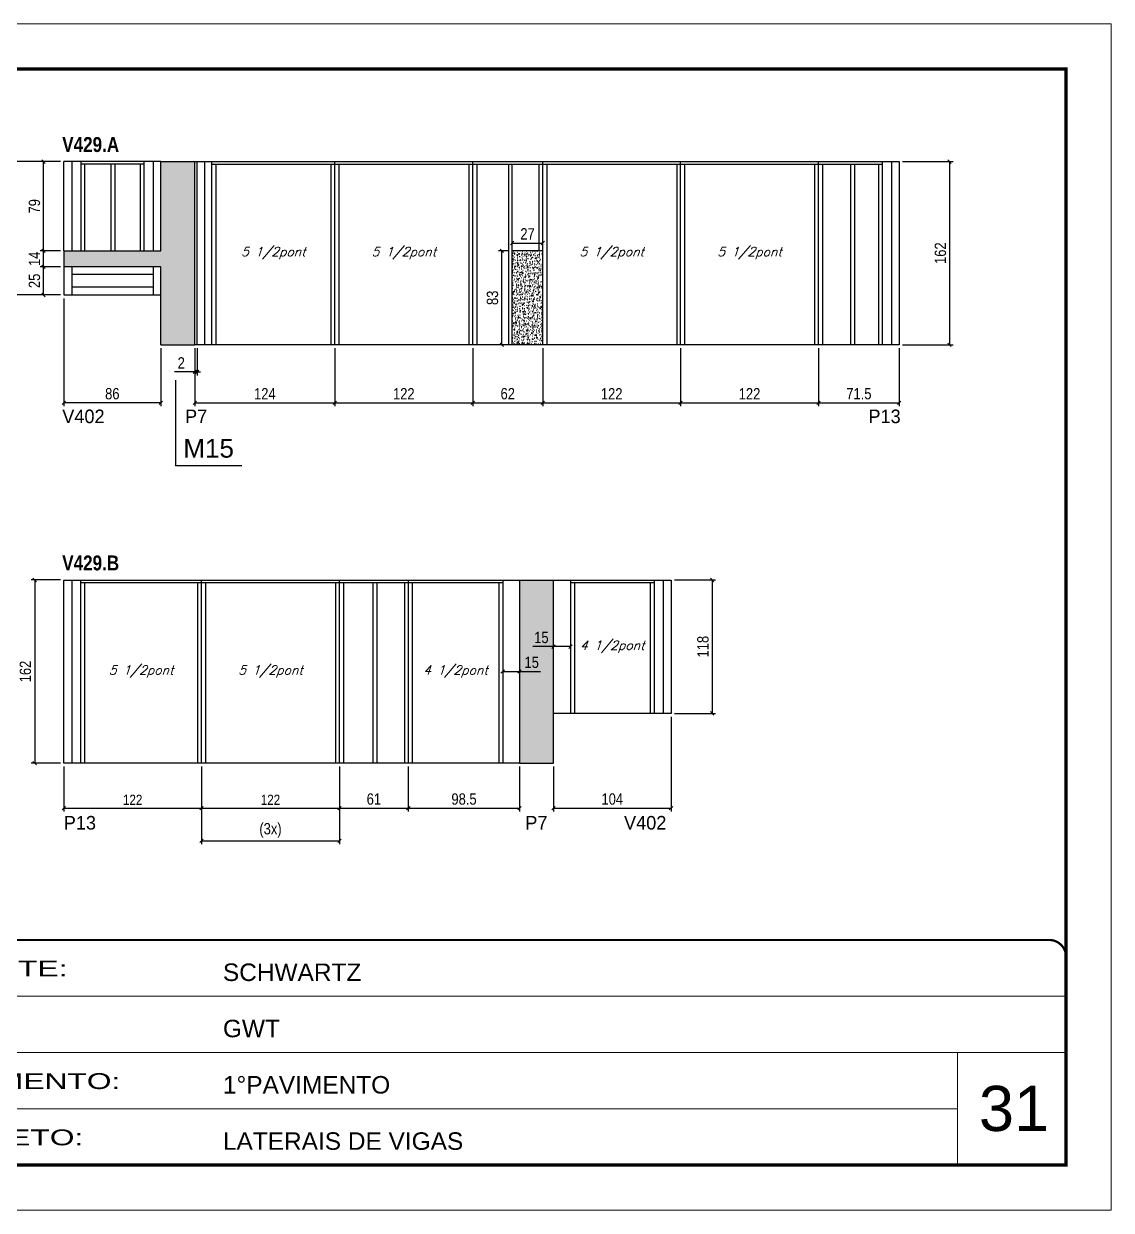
# Model space of a CAD drawing. Extents: x 13154 to 22413, y 1253 to 30260.
# Drawn here: x 16860 to 17823, y 20779 to 21829 of the extents above; entities that cross this region are included whole.
import ezdxf

# ---------------------------------------------------------------- set-up
doc = ezdxf.new("R2010")
doc.units = 0
doc.linetypes.add('CONTINUO', pattern=[0])
doc.linetypes.add('DASHED', pattern=[0.75, 0.5, -0.25])
for name, color, linetype in [('5', 5, 'Continuous'), ('COTA', 241, 'Continuous'), ('NOMENCLATURA', 7, 'Continuous'), ('Painéis', 200, 'Continuous'), ('SARR_2.2x7', 40, 'Continuous'), ('SARR_3.5x7', 81, 'Continuous'), ('texto', 7, 'Continuous')]:
    doc.layers.add(name, color=color, linetype=linetype)
for name, color, linetype, lineweight in [('CARIMBO', 255, 'Continuous', 9), ('Folhas', 255, 'Continuous', 9), ('SARRAFO DE PRESSAO', 251, 'DASHED', 9)]:
    doc.layers.add(name, color=color, linetype=linetype, lineweight=lineweight)
doc.styles.add('ARIAL', font='arial.ttf')
doc.styles.add('COTA TECNICA', font='techl___.ttf', dxfattribs={"height": 10})
doc.styles.add('COTA TECNICA-50', font='techl___.ttf', dxfattribs={"height": 9})
doc.styles.add('Romans', font='romans.shx')
doc.styles.add('ROMAS860', font='ROMAS860.SHX')
doc.styles.get("Standard").update_dxf_attribs({"font": 'arial.ttf'})
doc.styles.add('TECNICA', font='techb___.ttf', dxfattribs={"height": 10})
doc.styles.add('Tecnologia', font='')
doc.styles.get('Tecnologia').set_extended_font_data('Forgotten Futurist')
doc.dimstyles.new('COTA PAINEL-50', dxfattribs={"dimtxt": 9, "dimasz": 3, "dimexe": 3, "dimexo": 3, "dimgap": 3, "dimtad": 1, "dimdec": 1, "dimzin": 12, "dimdsep": 46, "dimtxsty": 'COTA TECNICA-50', "dimblk1": 'OBLIQUE', "dimblk2": 'OBLIQUE', "dimsah": 1, "dimcen": 0.9, "dimclrd": 4, "dimclre": 4, "dimclrt": 240, "dimadec": 1, "dimazin": 3, "dimtfac": 1, "dimtdec": 1, "dimtmove": 0, "dimatfit": 3, "dimfxl": 1, "dimtolj": 1, "dimtzin": 12, "dimarcsym": 0})
doc.dimstyles.new('PAINEL', dxfattribs={"dimtxt": 10, "dimasz": 3, "dimexe": 3, "dimexo": 3, "dimgap": 3, "dimtad": 1, "dimdec": 1, "dimzin": 12, "dimdsep": 46, "dimtxsty": 'COTA TECNICA', "dimblk1": 'OBLIQUE', "dimblk2": 'OBLIQUE', "dimsah": 1, "dimcen": 0.9, "dimclrd": 4, "dimclre": 4, "dimclrt": 240, "dimadec": 1, "dimazin": 3, "dimtfac": 1, "dimtdec": 1, "dimtmove": 0, "dimatfit": 3, "dimfxl": 1, "dimtolj": 1, "dimtzin": 12, "dimarcsym": 0})
pattern_1 = [(50, (-1469.4043, 0), (5.4655401, -0.4781726), [0.5715, -6.2865]), (355, (-1469.4043, 0), (-1.0573026, 5.7317054), [0.4572, -5.0292175]), (100.451445, (-1468.949, -0.04), (4.4082374, 5.2535326), [0.4857003, -5.3427073]), (46.1842, (-1469.404, 1.524), (8.1323712, -1.2612698), [0.85725, -9.42975]), (96.635558, (-1468.727, 1.419), (7.122124, 7.4227837), [0.7285507, -8.0140682]), (351.18415, (-1469.404, 1.524), (7.122124, 7.4227837), [0.685799, -7.543792]), (21, (-1468.6423, 1.143), (4.54843174, -3.06795595), [0.5715, -6.2865]), (326, (-1468.6423, 1.143), (1.8540609, 5.525639), [0.4572, -5.0292]), (71.451445, (-1468.2633, 0.8873), (6.4024926, 2.4576831), [0.4857003, -5.3426981]), (37.5, (-1469.4043, 0), (0.0926581, 2.53665117), [0, -4.96824, 0, -5.1054, 0, -5.04825]), (7.5, (-1469.4043, 0), (2.00458988, 3.00541724), [0, -2.91084, 0, -4.85394, 0, -1.92405]), (327.5, (-1471.1036, 0), (4.06771786, -0.17186232), [0, -1.905, 0, -5.9436, 0, -7.8867]), (317.5, (-1471.8656, 0), (4.44387544, 0.76279473), [0, -2.4765, 0, -3.94716, 0, -5.6007])]

# ---------------------------------------------------------------- blocks, each defined once
blk = doc.blocks.new('9999999999')
at = {"color": 30, "linetype": 'CONTINUO'}
for p, q in [((98564.6, 34379.6), (99584, 34379.6)), ((98564.6, 34329.8), (99488, 34329.8)), ((99584, 34329.8), (99488, 34329.8)), ((99488, 34329.8), (99488, 34230.2)), ((98564.6, 34280), (99488, 34280))]:
    blk.add_line(p, q, dxfattribs=at)
at = {"color": 30, "linetype": 'CONTINUO', "const_width": 2}
blk.add_lwpolyline([(99584, 34230.2), (99584, 34414.4, 0.414214), (99569, 34429.4), (98229, 34429.4, 0.414214), (98214, 34414.4), (98214, 34245.2, 0.414214), (98229, 34230.2), (99584, 34230.2)], format="xyb", dxfattribs=at)
at = {"layer": 'Folhas'}
blk.add_lwpolyline([(98139, 34190.2), (99624, 34190.2), (99624, 35240.2), (98139, 35240.2)], close=True, dxfattribs=at)
at = {"layer": 'Folhas', "color": 30, "const_width": 3}
blk.add_lwpolyline([(98214, 34230.2), (99584, 34230.2), (99584, 35200.2), (98214, 35200.2)], close=True, dxfattribs=at)
at = {"color": 7, "linetype": 'Continuous', "ltscale": 5, "style": 'ARIAL'}
for s, height, p in [('SCHWARTZ', 15.48, (98837.7, 34393.1)), ('GWT', 15.48, (98837.7, 34343.3)), ('1°PAVIMENTO', 15.483, (98837.7, 34293.5)), ('LATERAIS DE VIGAS', 15.483, (98837.7, 34243.7))]:
    blk.add_text(s, height=height, dxfattribs=at).set_placement(p)
at = {"layer": 'Folhas', "color": 7, "style": 'Tecnologia', "width": 1.5}
for s, p in [('CLIENTE:', (98573.7, 34397.2)), ('PAVIMENTO:', (98573.7, 34297.5)), ('PROJETO:', (98573.7, 34247.7))]:
    blk.add_text(s, height=14, dxfattribs=at).set_placement(p)
blk = doc.blocks.new('_Oblique')
at = {"color": 0, "linetype": 'ByBlock', "lineweight": -2}
blk.add_line((-0.5, -0.5), (0.5, 0.5), dxfattribs=at)
blk = doc.blocks.new('*D1851')
at = {"layer": 'COTA', "color": 4, "lineweight": -2, "transparency": 16777216}
for p, q in [((16892.7, 21614.1), (16874.9, 21614.1)), ((16877.9, 21589.1), (16877.9, 21614.1)), ((16892.7, 21589.1), (16874.9, 21589.1))]:
    blk.add_line(p, q, dxfattribs=at)
at = {"layer": 'Defpoints', "color": 0, "transparency": 16777216}
for p in [(16877.9, 21614.1), (16895.7, 21614.1), (16895.7, 21589.1)]:
    blk.add_point(p, dxfattribs=at)
at = {"layer": 'COTA', "color": 4, "lineweight": -2, "transparency": 16777216, "xscale": 3, "yscale": 3, "zscale": 3}
for p, rotation in [((16877.9, 21614.1), 90), ((16877.9, 21589.1), 270)]:
    blk.add_blockref('_Oblique', p, dxfattribs=dict(at, rotation=rotation))
at = {"layer": 'COTA', "color": 240, "transparency": 16777216, "insert": (16869.8, 21601.6), "char_height": 10, "attachment_point": 5, "rotation": 90, "style": 'COTA TECNICA'}
blk.add_mtext('\\A1;25', dxfattribs=at)
blk = doc.blocks.new('*D1852')
at = {"layer": 'COTA', "color": 4, "lineweight": -2, "transparency": 16777216}
for p, q in [((16892.7, 21628.1), (16874.9, 21628.1)), ((16877.9, 21614.1), (16877.9, 21628.1)), ((16892.7, 21614.1), (16874.9, 21614.1))]:
    blk.add_line(p, q, dxfattribs=at)
at = {"layer": 'Defpoints', "color": 0, "transparency": 16777216}
for p in [(16877.9, 21628.1), (16895.7, 21628.1), (16895.7, 21614.1)]:
    blk.add_point(p, dxfattribs=at)
at = {"layer": 'COTA', "color": 4, "lineweight": -2, "transparency": 16777216, "xscale": 3, "yscale": 3, "zscale": 3}
for p, rotation in [((16877.9, 21628.1), 90), ((16877.9, 21614.1), 270)]:
    blk.add_blockref('_Oblique', p, dxfattribs=dict(at, rotation=rotation))
at = {"layer": 'COTA', "color": 240, "transparency": 16777216, "insert": (16869.8, 21621.1), "char_height": 10, "attachment_point": 5, "rotation": 90, "style": 'COTA TECNICA'}
blk.add_mtext('\\A1;14', dxfattribs=at)
blk = doc.blocks.new('*D1853')
at = {"layer": 'COTA', "color": 4, "lineweight": -2, "transparency": 16777216}
for p, q in [((16892.7, 21707.1), (16874.9, 21707.1)), ((16877.9, 21628.1), (16877.9, 21707.1)), ((16892.7, 21628.1), (16874.9, 21628.1))]:
    blk.add_line(p, q, dxfattribs=at)
at = {"layer": 'Defpoints', "color": 0, "transparency": 16777216}
for p in [(16877.9, 21707.1), (16895.7, 21707.1), (16895.7, 21628.1)]:
    blk.add_point(p, dxfattribs=at)
at = {"layer": 'COTA', "color": 4, "lineweight": -2, "transparency": 16777216, "xscale": 3, "yscale": 3, "zscale": 3}
for p, rotation in [((16877.9, 21707.1), 90), ((16877.9, 21628.1), 270)]:
    blk.add_blockref('_Oblique', p, dxfattribs=dict(at, rotation=rotation))
at = {"layer": 'COTA', "color": 240, "transparency": 16777216, "insert": (16869.8, 21667.6), "char_height": 10, "attachment_point": 5, "rotation": 90, "style": 'COTA TECNICA'}
blk.add_mtext('\\A1;79', dxfattribs=at)
blk = doc.blocks.new('*D1854')
at = {"layer": 'COTA', "color": 4, "lineweight": -2, "transparency": 16777216}
for p, q in [((16892.7, 21707.1), (16842.1, 21707.1)), ((16845.1, 21589.1), (16845.1, 21707.1)), ((16892.7, 21589.1), (16842.1, 21589.1))]:
    blk.add_line(p, q, dxfattribs=at)
at = {"layer": 'Defpoints', "color": 0, "transparency": 16777216}
for p in [(16845.1, 21707.1), (16895.7, 21707.1), (16895.7, 21589.1)]:
    blk.add_point(p, dxfattribs=at)
at = {"layer": 'COTA', "color": 4, "lineweight": -2, "transparency": 16777216, "xscale": 3, "yscale": 3, "zscale": 3}
for p, rotation in [((16845.1, 21707.1), 90), ((16845.1, 21589.1), 270)]:
    blk.add_blockref('_Oblique', p, dxfattribs=dict(at, rotation=rotation))
at = {"layer": 'COTA', "color": 240, "transparency": 16777216, "insert": (16837, 21648.1), "char_height": 10, "attachment_point": 5, "rotation": 90, "style": 'COTA TECNICA'}
blk.add_mtext('\\A1;118', dxfattribs=at)
blk = doc.blocks.new('*D1855')
at = {"layer": 'COTA', "color": 4, "lineweight": -2, "transparency": 16777216}
for p, q in [((16895.7, 21586.1), (16895.7, 21490.6)), ((16981.7, 21542.1), (16981.7, 21490.6)), ((16981.7, 21493.6), (16895.7, 21493.6))]:
    blk.add_line(p, q, dxfattribs=at)
at = {"layer": 'Defpoints', "color": 0, "transparency": 16777216}
for p in [(16895.7, 21589.1), (16981.7, 21545.1), (16895.7, 21493.6)]:
    blk.add_point(p, dxfattribs=at)
at = {"layer": 'COTA', "color": 4, "lineweight": -2, "transparency": 16777216, "xscale": 3, "yscale": 3, "zscale": 3, "rotation": 180}
blk.add_blockref('_Oblique', (16895.7, 21493.6), dxfattribs=at)
at = {"layer": 'COTA', "color": 4, "lineweight": -2, "transparency": 16777216, "xscale": 3, "yscale": 3, "zscale": 3}
blk.add_blockref('_Oblique', (16981.7, 21493.6), dxfattribs=at)
at = {"layer": 'COTA', "color": 240, "transparency": 16777216, "insert": (16938.7, 21501.7), "char_height": 10, "attachment_point": 5, "style": 'COTA TECNICA'}
blk.add_mtext('\\A1;86', dxfattribs=at)
blk = doc.blocks.new('*D1858')
at = {"layer": 'COTA', "color": 4, "lineweight": -2, "transparency": 16777216}
for p, q in [((17257.7, 21542.1), (17257.7, 21490.6)), ((17319.7, 21542.1), (17319.7, 21490.6)), ((17257.7, 21493.6), (17319.7, 21493.6))]:
    blk.add_line(p, q, dxfattribs=at)
at = {"layer": 'Defpoints', "color": 0, "transparency": 16777216}
for p in [(17257.7, 21545.1), (17319.7, 21545.1), (17319.7, 21493.6)]:
    blk.add_point(p, dxfattribs=at)
at = {"layer": 'COTA', "color": 4, "lineweight": -2, "transparency": 16777216, "xscale": 3, "yscale": 3, "zscale": 3, "rotation": 180}
blk.add_blockref('_Oblique', (17257.7, 21493.6), dxfattribs=at)
at = {"layer": 'COTA', "color": 4, "lineweight": -2, "transparency": 16777216, "xscale": 3, "yscale": 3, "zscale": 3}
blk.add_blockref('_Oblique', (17319.7, 21493.6), dxfattribs=at)
at = {"layer": 'COTA', "color": 240, "transparency": 16777216, "insert": (17288.7, 21501.7), "char_height": 10, "attachment_point": 5, "style": 'COTA TECNICA'}
blk.add_mtext('\\A1;62', dxfattribs=at)
blk = doc.blocks.new('*D1856')
at = {"layer": 'COTA', "color": 4, "lineweight": -2, "transparency": 16777216}
for p, q in [((17319.7, 21542.1), (17319.7, 21490.6)), ((17441.7, 21542.1), (17441.7, 21490.6)), ((17319.7, 21493.6), (17441.7, 21493.6))]:
    blk.add_line(p, q, dxfattribs=at)
at = {"layer": 'Defpoints', "color": 0, "transparency": 16777216}
for p in [(17319.7, 21545.1), (17441.7, 21545.1), (17441.7, 21493.6)]:
    blk.add_point(p, dxfattribs=at)
at = {"layer": 'COTA', "color": 4, "lineweight": -2, "transparency": 16777216, "xscale": 3, "yscale": 3, "zscale": 3, "rotation": 180}
blk.add_blockref('_Oblique', (17319.7, 21493.6), dxfattribs=at)
at = {"layer": 'COTA', "color": 4, "lineweight": -2, "transparency": 16777216, "xscale": 3, "yscale": 3, "zscale": 3}
blk.add_blockref('_Oblique', (17441.7, 21493.6), dxfattribs=at)
at = {"layer": 'COTA', "color": 240, "transparency": 16777216, "insert": (17380.7, 21501.7), "char_height": 10, "attachment_point": 5, "style": 'COTA TECNICA'}
blk.add_mtext('\\A1;122', dxfattribs=at)
blk = doc.blocks.new('*D1857')
at = {"layer": 'COTA', "color": 4, "lineweight": -2, "transparency": 16777216}
for p, q in [((17638.2, 21707.1), (17682.8, 21707.1)), ((17679.8, 21707.1), (17679.8, 21545.1)), ((17638.2, 21545.1), (17682.8, 21545.1))]:
    blk.add_line(p, q, dxfattribs=at)
at = {"layer": 'Defpoints', "color": 0, "transparency": 16777216}
for p in [(17635.2, 21707.1), (17635.2, 21545.1), (17679.8, 21545.1)]:
    blk.add_point(p, dxfattribs=at)
at = {"layer": 'COTA', "color": 4, "lineweight": -2, "transparency": 16777216, "xscale": 3, "yscale": 3, "zscale": 3}
for p, rotation in [((17679.8, 21707.1), 90), ((17679.8, 21545.1), 270)]:
    blk.add_blockref('_Oblique', p, dxfattribs=dict(at, rotation=rotation))
at = {"layer": 'COTA', "color": 240, "transparency": 16777216, "insert": (17671.7, 21626.1), "char_height": 10, "attachment_point": 5, "rotation": 90, "style": 'COTA TECNICA'}
blk.add_mtext('\\A1;162', dxfattribs=at)
blk = doc.blocks.new('*D1859')
at = {"layer": 'COTA', "color": 4, "lineweight": -2, "transparency": 16777216}
for p, q in [((17011.7, 21542.1), (17011.7, 21518)), ((17013.7, 21542.1), (17013.7, 21518)), ((17011.7, 21521), (16993.6, 21521)), ((17013.7, 21521), (17011.7, 21521)), ((17013.7, 21521), (17016.7, 21521))]:
    blk.add_line(p, q, dxfattribs=at)
at = {"layer": 'Defpoints', "color": 0, "transparency": 16777216}
for p in [(17011.7, 21545.1), (17013.7, 21545.1), (17011.7, 21521)]:
    blk.add_point(p, dxfattribs=at)
at = {"layer": 'COTA', "color": 4, "lineweight": -2, "transparency": 16777216, "xscale": 3, "yscale": 3, "zscale": 3}
blk.add_blockref('_Oblique', (17011.7, 21521), dxfattribs=at)
at = {"layer": 'COTA', "color": 4, "lineweight": -2, "transparency": 16777216, "xscale": 3, "yscale": 3, "zscale": 3, "rotation": 180}
blk.add_blockref('_Oblique', (17013.7, 21521), dxfattribs=at)
at = {"layer": 'COTA', "color": 240, "transparency": 16777216, "insert": (16999.7, 21529), "char_height": 10, "attachment_point": 5, "style": 'COTA TECNICA'}
blk.add_mtext('\\A1;2', dxfattribs=at)
blk = doc.blocks.new('*D1860')
at = {"layer": 'COTA', "color": 4, "lineweight": -2, "transparency": 16777216}
for p, q in [((17289.7, 21628.1), (17280.4, 21628.1)), ((17283.4, 21545.1), (17283.4, 21628.1)), ((17289.7, 21545.1), (17280.4, 21545.1))]:
    blk.add_line(p, q, dxfattribs=at)
at = {"layer": 'Defpoints', "color": 0, "transparency": 16777216}
for p in [(17283.4, 21628.1), (17292.7, 21628.1), (17292.7, 21545.1)]:
    blk.add_point(p, dxfattribs=at)
at = {"layer": 'COTA', "color": 4, "lineweight": -2, "transparency": 16777216, "xscale": 3, "yscale": 3, "zscale": 3}
for p, rotation in [((17283.4, 21628.1), 90), ((17283.4, 21545.1), 270)]:
    blk.add_blockref('_Oblique', p, dxfattribs=dict(at, rotation=rotation))
at = {"layer": 'COTA', "color": 240, "transparency": 16777216, "insert": (17275.2, 21586.6), "char_height": 10, "attachment_point": 5, "rotation": 90, "style": 'COTA TECNICA'}
blk.add_mtext('\\A1;83', dxfattribs=at)
blk = doc.blocks.new('*D1861')
at = {"layer": 'COTA', "color": 4, "lineweight": -2, "transparency": 16777216}
for p, q in [((17292.7, 21631.1), (17292.7, 21638.1)), ((17292.7, 21635.1), (17319.7, 21635.1)), ((17319.7, 21631.1), (17319.7, 21638.1))]:
    blk.add_line(p, q, dxfattribs=at)
at = {"layer": 'Defpoints', "color": 0, "transparency": 16777216}
for p in [(17319.7, 21635.1), (17292.7, 21628.1), (17319.7, 21628.1)]:
    blk.add_point(p, dxfattribs=at)
at = {"layer": 'COTA', "color": 4, "lineweight": -2, "transparency": 16777216, "xscale": 3, "yscale": 3, "zscale": 3, "rotation": 180}
blk.add_blockref('_Oblique', (17292.7, 21635.1), dxfattribs=at)
at = {"layer": 'COTA', "color": 4, "lineweight": -2, "transparency": 16777216, "xscale": 3, "yscale": 3, "zscale": 3}
blk.add_blockref('_Oblique', (17319.7, 21635.1), dxfattribs=at)
at = {"layer": 'COTA', "color": 240, "transparency": 16777216, "insert": (17306.2, 21643.2), "char_height": 10, "attachment_point": 5, "style": 'COTA TECNICA'}
blk.add_mtext('\\A1;27', dxfattribs=at)
blk = doc.blocks.new('*D1862')
at = {"layer": 'COTA', "color": 4, "lineweight": -2, "transparency": 16777216}
for p, q in [((17011.7, 21542.1), (17011.7, 21490.6)), ((17135.7, 21542.1), (17135.7, 21490.6)), ((17011.7, 21493.6), (17135.7, 21493.6))]:
    blk.add_line(p, q, dxfattribs=at)
at = {"layer": 'Defpoints', "color": 0, "transparency": 16777216}
for p in [(17011.7, 21545.1), (17135.7, 21545.1), (17135.7, 21493.6)]:
    blk.add_point(p, dxfattribs=at)
at = {"layer": 'COTA', "color": 4, "lineweight": -2, "transparency": 16777216, "xscale": 3, "yscale": 3, "zscale": 3, "rotation": 180}
blk.add_blockref('_Oblique', (17011.7, 21493.6), dxfattribs=at)
at = {"layer": 'COTA', "color": 4, "lineweight": -2, "transparency": 16777216, "xscale": 3, "yscale": 3, "zscale": 3}
blk.add_blockref('_Oblique', (17135.7, 21493.6), dxfattribs=at)
at = {"layer": 'COTA', "color": 240, "transparency": 16777216, "insert": (17073.7, 21501.7), "char_height": 10, "attachment_point": 5, "style": 'COTA TECNICA'}
blk.add_mtext('\\A1;124', dxfattribs=at)
blk = doc.blocks.new('*D1863')
at = {"layer": 'COTA', "color": 4, "lineweight": -2, "transparency": 16777216}
for p, q in [((17135.7, 21542.1), (17135.7, 21490.6)), ((17257.7, 21542.1), (17257.7, 21490.6)), ((17135.7, 21493.6), (17257.7, 21493.6))]:
    blk.add_line(p, q, dxfattribs=at)
at = {"layer": 'Defpoints', "color": 0, "transparency": 16777216}
for p in [(17135.7, 21545.1), (17257.7, 21545.1), (17257.7, 21493.6)]:
    blk.add_point(p, dxfattribs=at)
at = {"layer": 'COTA', "color": 4, "lineweight": -2, "transparency": 16777216, "xscale": 3, "yscale": 3, "zscale": 3, "rotation": 180}
blk.add_blockref('_Oblique', (17135.7, 21493.6), dxfattribs=at)
at = {"layer": 'COTA', "color": 4, "lineweight": -2, "transparency": 16777216, "xscale": 3, "yscale": 3, "zscale": 3}
blk.add_blockref('_Oblique', (17257.7, 21493.6), dxfattribs=at)
at = {"layer": 'COTA', "color": 240, "transparency": 16777216, "insert": (17196.7, 21501.7), "char_height": 10, "attachment_point": 5, "style": 'COTA TECNICA'}
blk.add_mtext('\\A1;122', dxfattribs=at)
blk = doc.blocks.new('*D1864')
at = {"layer": 'COTA', "color": 4, "lineweight": -2, "transparency": 16777216}
for p, q in [((17563.7, 21542.1), (17563.7, 21490.6)), ((17635.2, 21542.1), (17635.2, 21490.6)), ((17563.7, 21493.6), (17635.2, 21493.6))]:
    blk.add_line(p, q, dxfattribs=at)
at = {"layer": 'Defpoints', "color": 0, "transparency": 16777216}
for p in [(17563.7, 21545.1), (17635.2, 21545.1), (17635.2, 21493.6)]:
    blk.add_point(p, dxfattribs=at)
at = {"layer": 'COTA', "color": 4, "lineweight": -2, "transparency": 16777216, "xscale": 3, "yscale": 3, "zscale": 3, "rotation": 180}
blk.add_blockref('_Oblique', (17563.7, 21493.6), dxfattribs=at)
at = {"layer": 'COTA', "color": 4, "lineweight": -2, "transparency": 16777216, "xscale": 3, "yscale": 3, "zscale": 3}
blk.add_blockref('_Oblique', (17635.2, 21493.6), dxfattribs=at)
at = {"layer": 'COTA', "color": 240, "transparency": 16777216, "insert": (17599.5, 21501.7), "char_height": 10, "attachment_point": 5, "style": 'COTA TECNICA'}
blk.add_mtext('\\A1;71.5', dxfattribs=at)
blk = doc.blocks.new('*D1865')
at = {"layer": 'COTA', "color": 4, "lineweight": -2, "transparency": 16777216}
for p, q in [((17441.7, 21542.1), (17441.7, 21490.6)), ((17563.7, 21542.1), (17563.7, 21490.6)), ((17441.7, 21493.6), (17563.7, 21493.6))]:
    blk.add_line(p, q, dxfattribs=at)
at = {"layer": 'Defpoints', "color": 0, "transparency": 16777216}
for p in [(17441.7, 21545.1), (17563.7, 21545.1), (17563.7, 21493.6)]:
    blk.add_point(p, dxfattribs=at)
at = {"layer": 'COTA', "color": 4, "lineweight": -2, "transparency": 16777216, "xscale": 3, "yscale": 3, "zscale": 3, "rotation": 180}
blk.add_blockref('_Oblique', (17441.7, 21493.6), dxfattribs=at)
at = {"layer": 'COTA', "color": 4, "lineweight": -2, "transparency": 16777216, "xscale": 3, "yscale": 3, "zscale": 3}
blk.add_blockref('_Oblique', (17563.7, 21493.6), dxfattribs=at)
at = {"layer": 'COTA', "color": 240, "transparency": 16777216, "insert": (17502.7, 21501.7), "char_height": 10, "attachment_point": 5, "style": 'COTA TECNICA'}
blk.add_mtext('\\A1;122', dxfattribs=at)
blk = doc.blocks.new('*D1867')
at = {"layer": 'COTA', "color": 4, "linetype": 'ByBlock', "lineweight": -2, "transparency": 16777216}
for p, q in [((16895.7, 21171.9), (16895.7, 21131.9)), ((17017.7, 21171.9), (17017.7, 21131.9)), ((16895.7, 21134.9), (17017.7, 21134.9))]:
    blk.add_line(p, q, dxfattribs=at)
at = {"layer": 'Defpoints', "color": 0, "linetype": 'ByBlock', "transparency": 16777216}
for p in [(16895.7, 21174.9), (17017.7, 21174.9), (17017.7, 21134.9)]:
    blk.add_point(p, dxfattribs=at)
at = {"layer": 'COTA', "color": 4, "linetype": 'ByBlock', "lineweight": -2, "transparency": 16777216, "xscale": 3, "yscale": 3, "zscale": 3, "rotation": 180}
blk.add_blockref('_Oblique', (16895.7, 21134.9), dxfattribs=at)
at = {"layer": 'COTA', "color": 4, "linetype": 'ByBlock', "lineweight": -2, "transparency": 16777216, "xscale": 3, "yscale": 3, "zscale": 3}
blk.add_blockref('_Oblique', (17017.7, 21134.9), dxfattribs=at)
at = {"layer": 'COTA', "color": 240, "linetype": 'ByBlock', "transparency": 16777216, "insert": (16956.7, 21142.4), "char_height": 9, "attachment_point": 5, "style": 'COTA TECNICA-50'}
blk.add_mtext('\\A1;122', dxfattribs=at)
blk = doc.blocks.new('*D1868')
at = {"layer": 'COTA', "color": 4, "linetype": 'ByBlock', "lineweight": -2, "transparency": 16777216}
for p, q in [((17017.7, 21171.9), (17017.7, 21131.9)), ((17139.7, 21171.9), (17139.7, 21131.9)), ((17017.7, 21134.9), (17139.7, 21134.9))]:
    blk.add_line(p, q, dxfattribs=at)
at = {"layer": 'Defpoints', "color": 0, "linetype": 'ByBlock', "transparency": 16777216}
for p in [(17017.7, 21174.9), (17139.7, 21174.9), (17139.7, 21134.9)]:
    blk.add_point(p, dxfattribs=at)
at = {"layer": 'COTA', "color": 4, "linetype": 'ByBlock', "lineweight": -2, "transparency": 16777216, "xscale": 3, "yscale": 3, "zscale": 3, "rotation": 180}
blk.add_blockref('_Oblique', (17017.7, 21134.9), dxfattribs=at)
at = {"layer": 'COTA', "color": 4, "linetype": 'ByBlock', "lineweight": -2, "transparency": 16777216, "xscale": 3, "yscale": 3, "zscale": 3}
blk.add_blockref('_Oblique', (17139.7, 21134.9), dxfattribs=at)
at = {"layer": 'COTA', "color": 240, "linetype": 'ByBlock', "transparency": 16777216, "insert": (17078.7, 21142.4), "char_height": 9, "attachment_point": 5, "style": 'COTA TECNICA-50'}
blk.add_mtext('\\A1;122', dxfattribs=at)
blk = doc.blocks.new('*D1869')
at = {"layer": 'COTA', "color": 4, "lineweight": -2, "transparency": 16777216}
for p, q in [((17139.7, 21171.9), (17139.7, 21131.9)), ((17200.7, 21171.9), (17200.7, 21131.9)), ((17139.7, 21134.9), (17200.7, 21134.9))]:
    blk.add_line(p, q, dxfattribs=at)
at = {"layer": 'Defpoints', "color": 0, "transparency": 16777216}
for p in [(17139.7, 21174.9), (17200.7, 21174.9), (17200.7, 21134.9)]:
    blk.add_point(p, dxfattribs=at)
at = {"layer": 'COTA', "color": 4, "lineweight": -2, "transparency": 16777216, "xscale": 3, "yscale": 3, "zscale": 3, "rotation": 180}
blk.add_blockref('_Oblique', (17139.7, 21134.9), dxfattribs=at)
at = {"layer": 'COTA', "color": 4, "lineweight": -2, "transparency": 16777216, "xscale": 3, "yscale": 3, "zscale": 3}
blk.add_blockref('_Oblique', (17200.7, 21134.9), dxfattribs=at)
at = {"layer": 'COTA', "color": 240, "transparency": 16777216, "insert": (17170.2, 21143), "char_height": 10, "attachment_point": 5, "style": 'COTA TECNICA'}
blk.add_mtext('\\A1;61', dxfattribs=at)
blk = doc.blocks.new('*D1870')
at = {"layer": 'COTA', "color": 4, "lineweight": -2, "transparency": 16777216}
for p, q in [((17017.7, 21171.9), (17017.7, 21103.1)), ((17139.7, 21171.9), (17139.7, 21103.1)), ((17017.7, 21106.1), (17139.7, 21106.1))]:
    blk.add_line(p, q, dxfattribs=at)
at = {"layer": 'Defpoints', "color": 0, "transparency": 16777216}
for p in [(17017.7, 21174.9), (17139.7, 21174.9), (17139.7, 21106.1)]:
    blk.add_point(p, dxfattribs=at)
at = {"layer": 'COTA', "color": 4, "lineweight": -2, "transparency": 16777216, "xscale": 3, "yscale": 3, "zscale": 3, "rotation": 180}
blk.add_blockref('_Oblique', (17017.7, 21106.1), dxfattribs=at)
at = {"layer": 'COTA', "color": 4, "lineweight": -2, "transparency": 16777216, "xscale": 3, "yscale": 3, "zscale": 3}
blk.add_blockref('_Oblique', (17139.7, 21106.1), dxfattribs=at)
at = {"layer": 'COTA', "color": 240, "transparency": 16777216, "insert": (17078.7, 21115.3), "char_height": 10, "attachment_point": 5, "style": 'COTA TECNICA'}
blk.add_mtext('\\A1;(3x)', dxfattribs=at)
blk = doc.blocks.new('*D1866')
at = {"layer": 'COTA', "color": 4, "lineweight": -2, "transparency": 16777216}
for p, q in [((17200.7, 21171.9), (17200.7, 21131.9)), ((17299.2, 21171.9), (17299.2, 21131.9)), ((17200.7, 21134.9), (17299.2, 21134.9))]:
    blk.add_line(p, q, dxfattribs=at)
at = {"layer": 'Defpoints', "color": 0, "transparency": 16777216}
for p in [(17200.7, 21174.9), (17299.2, 21174.9), (17299.2, 21134.9)]:
    blk.add_point(p, dxfattribs=at)
at = {"layer": 'COTA', "color": 4, "lineweight": -2, "transparency": 16777216, "xscale": 3, "yscale": 3, "zscale": 3, "rotation": 180}
blk.add_blockref('_Oblique', (17200.7, 21134.9), dxfattribs=at)
at = {"layer": 'COTA', "color": 4, "lineweight": -2, "transparency": 16777216, "xscale": 3, "yscale": 3, "zscale": 3}
blk.add_blockref('_Oblique', (17299.2, 21134.9), dxfattribs=at)
at = {"layer": 'COTA', "color": 240, "transparency": 16777216, "insert": (17250, 21143), "char_height": 10, "attachment_point": 5, "style": 'COTA TECNICA'}
blk.add_mtext('\\A1;98.5', dxfattribs=at)
blk = doc.blocks.new('*D1871')
at = {"layer": 'COTA', "color": 4, "lineweight": -2, "transparency": 16777216}
for p, q in [((16892.7, 21336.9), (16867, 21336.9)), ((16870, 21336.9), (16870, 21174.9)), ((16892.7, 21174.9), (16867, 21174.9))]:
    blk.add_line(p, q, dxfattribs=at)
at = {"layer": 'Defpoints', "color": 0, "transparency": 16777216}
for p in [(16895.7, 21336.9), (16870, 21174.9), (16895.7, 21174.9)]:
    blk.add_point(p, dxfattribs=at)
at = {"layer": 'COTA', "color": 4, "lineweight": -2, "transparency": 16777216, "xscale": 3, "yscale": 3, "zscale": 3}
for p, rotation in [((16870, 21336.9), 90), ((16870, 21174.9), 270)]:
    blk.add_blockref('_Oblique', p, dxfattribs=dict(at, rotation=rotation))
at = {"layer": 'COTA', "color": 240, "transparency": 16777216, "insert": (16861.8, 21255.9), "char_height": 10, "attachment_point": 5, "rotation": 90, "style": 'COTA TECNICA'}
blk.add_mtext('\\A1;162', dxfattribs=at)
blk = doc.blocks.new('*D1872')
at = {"layer": 'COTA', "color": 4, "lineweight": -2, "transparency": 16777216}
for p, q in [((17284.2, 21255.9), (17299.2, 21255.9)), ((17299.2, 21255.9), (17317.6, 21255.9))]:
    blk.add_line(p, q, dxfattribs=at)
at = {"layer": 'Defpoints', "color": 0, "transparency": 16777216}
for p in [(17284.2, 21255.9), (17299.2, 21255.9), (17299.2, 21255.9)]:
    blk.add_point(p, dxfattribs=at)
at = {"layer": 'COTA', "color": 4, "lineweight": -2, "transparency": 16777216, "xscale": 3, "yscale": 3, "zscale": 3, "rotation": 180}
blk.add_blockref('_Oblique', (17284.2, 21255.9), dxfattribs=at)
at = {"layer": 'COTA', "color": 4, "lineweight": -2, "transparency": 16777216, "xscale": 3, "yscale": 3, "zscale": 3}
blk.add_blockref('_Oblique', (17299.2, 21255.9), dxfattribs=at)
at = {"layer": 'COTA', "color": 240, "transparency": 16777216, "insert": (17309.9, 21264), "char_height": 10, "attachment_point": 5, "style": 'COTA TECNICA'}
blk.add_mtext('\\A1;15', dxfattribs=at)
blk = doc.blocks.new('*D1873')
at = {"layer": 'COTA', "color": 4, "lineweight": -2, "transparency": 16777216}
for p, q in [((17433.2, 21215.9), (17433.2, 21131.9)), ((17329.2, 21171.9), (17329.2, 21131.9)), ((17329.2, 21134.9), (17433.2, 21134.9))]:
    blk.add_line(p, q, dxfattribs=at)
at = {"layer": 'Defpoints', "color": 0, "transparency": 16777216}
for p in [(17433.2, 21218.9), (17329.2, 21174.9), (17433.2, 21134.9)]:
    blk.add_point(p, dxfattribs=at)
at = {"layer": 'COTA', "color": 4, "lineweight": -2, "transparency": 16777216, "xscale": 3, "yscale": 3, "zscale": 3, "rotation": 180}
blk.add_blockref('_Oblique', (17329.2, 21134.9), dxfattribs=at)
at = {"layer": 'COTA', "color": 4, "lineweight": -2, "transparency": 16777216, "xscale": 3, "yscale": 3, "zscale": 3}
blk.add_blockref('_Oblique', (17433.2, 21134.9), dxfattribs=at)
at = {"layer": 'COTA', "color": 240, "transparency": 16777216, "insert": (17381.2, 21143), "char_height": 10, "attachment_point": 5, "style": 'COTA TECNICA'}
blk.add_mtext('\\A1;104', dxfattribs=at)
blk = doc.blocks.new('*D1874')
at = {"layer": 'COTA', "color": 4, "lineweight": -2, "transparency": 16777216}
for p, q in [((17436.2, 21336.9), (17472.6, 21336.9)), ((17469.6, 21336.9), (17469.6, 21218.9)), ((17436.2, 21218.9), (17472.6, 21218.9))]:
    blk.add_line(p, q, dxfattribs=at)
at = {"layer": 'Defpoints', "color": 0, "transparency": 16777216}
for p in [(17433.2, 21336.9), (17433.2, 21218.9), (17469.6, 21218.9)]:
    blk.add_point(p, dxfattribs=at)
at = {"layer": 'COTA', "color": 4, "lineweight": -2, "transparency": 16777216, "xscale": 3, "yscale": 3, "zscale": 3}
for p, rotation in [((17469.6, 21336.9), 90), ((17469.6, 21218.9), 270)]:
    blk.add_blockref('_Oblique', p, dxfattribs=dict(at, rotation=rotation))
at = {"layer": 'COTA', "color": 240, "transparency": 16777216, "insert": (17461.5, 21277.9), "char_height": 10, "attachment_point": 5, "rotation": 90, "style": 'COTA TECNICA'}
blk.add_mtext('\\A1;118', dxfattribs=at)
blk = doc.blocks.new('*D1875')
at = {"layer": 'COTA', "color": 4, "lineweight": -2, "transparency": 16777216}
for p, q in [((17329.2, 21277.9), (17310.9, 21277.9)), ((17344.2, 21277.9), (17329.2, 21277.9))]:
    blk.add_line(p, q, dxfattribs=at)
at = {"layer": 'Defpoints', "color": 0, "transparency": 16777216}
for p in [(17329.2, 21277.9), (17329.2, 21277.9), (17344.2, 21277.9)]:
    blk.add_point(p, dxfattribs=at)
at = {"layer": 'COTA', "color": 4, "lineweight": -2, "transparency": 16777216, "xscale": 3, "yscale": 3, "zscale": 3, "rotation": 180}
blk.add_blockref('_Oblique', (17329.2, 21277.9), dxfattribs=at)
at = {"layer": 'COTA', "color": 4, "lineweight": -2, "transparency": 16777216, "xscale": 3, "yscale": 3, "zscale": 3}
blk.add_blockref('_Oblique', (17344.2, 21277.9), dxfattribs=at)
at = {"layer": 'COTA', "color": 240, "transparency": 16777216, "insert": (17318.5, 21286), "char_height": 10, "attachment_point": 5, "style": 'COTA TECNICA'}
blk.add_mtext('\\A1;15', dxfattribs=at)

msp = doc.modelspace()

# ---------------------------------------------------------------- hatches: boundary and pattern name
at = {"layer": 'COTA'}
h = msp.add_hatch(dxfattribs=at)
h.set_pattern_fill('AR-CONC', color=256, scale=0.03)
h.set_pattern_definition(pattern_1)
h.paths.add_polyline_path([(16981.73, 21628.14), (16895.73, 21628.14), (16895.73, 21614.14), (16981.73, 21614.14), (16981.73, 21589.14), (16981.73, 21545.14), (17011.73, 21545.14), (17011.73, 21707.14), (16981.73, 21707.14)])
h = msp.add_hatch(dxfattribs=at)
h.set_pattern_fill('AR-CONC', color=256, scale=0.03)
h.set_pattern_definition(pattern_1)
h.paths.add_polyline_path([(17292.73, 21545.14), (17319.73, 21545.14), (17319.73, 21628.14), (17292.73, 21628.14)])
h = msp.add_hatch(dxfattribs=at)
h.set_pattern_fill('AR-CONC', color=256, scale=0.03)
h.set_pattern_definition([(50, (-1598.5, 0), (5.4655401, -0.4781726), [0.5715, -6.2865]), (355, (-1598.5, 0), (-1.0573026, 5.7317054), [0.4572, -5.0292175]), (100.451445, (-1598.0445, -0.04), (4.4082374, 5.2535326), [0.4857003, -5.3427073]), (46.1842, (-1598.5, 1.524), (8.1323712, -1.2612698), [0.85725, -9.42975]), (96.635558, (-1597.822, 1.419), (7.122124, 7.4227837), [0.7285507, -8.0140682]), (351.18415, (-1598.5, 1.524), (7.122124, 7.4227837), [0.685799, -7.543792]), (21, (-1597.738, 1.143), (4.54843174, -3.06795595), [0.5715, -6.2865]), (326, (-1597.738, 1.143), (1.8540609, 5.525639), [0.4572, -5.0292]), (71.451445, (-1597.359, 0.8873), (6.4024926, 2.4576831), [0.4857003, -5.3426981]), (37.5, (-1598.5, 0), (0.0926581, 2.53665117), [0, -4.96824, 0, -5.1054, 0, -5.04825]), (7.5, (-1598.5, 0), (2.00458988, 3.00541724), [0, -2.91084, 0, -4.85394, 0, -1.92405]), (327.5, (-1600.1993, 0), (4.06771786, -0.17186232), [0, -1.905, 0, -5.9436, 0, -7.8867]), (317.5, (-1600.9613, 0), (4.44387544, 0.76279473), [0, -2.4765, 0, -3.94716, 0, -5.6007])])
h.paths.add_polyline_path([(17329.23, 21336.87), (17299.23, 21336.87), (17299.23, 21174.87), (17329.23, 21174.87), (17329.23, 21218.87)])

# ---------------------------------------------------------------- linework, layer by layer
for p, q in [((16981.73, 21707.14), (17011.73, 21707.14)), ((17292.73, 21628.14), (17292.73, 21704.94)), ((16895.73, 21628.14), (16895.73, 21614.14)), ((16981.73, 21545.14), (16981.73, 21589.14)), ((16981.73, 21545.14), (17011.73, 21545.14)), ((17319.73, 21545.14), (17292.73, 21545.14)), ((17299.23, 21336.87), (17329.23, 21336.87)), ((17329.23, 21174.87), (17329.23, 21218.87)), ((17299.23, 21174.87), (17329.23, 21174.87))]:
    msp.add_line(p, q, dxfattribs=at)
at = {"layer": 'NOMENCLATURA', "linetype": 'Continuous'}
for p in [(16994.65, 21513.73), (17053.2, 21437.98)]:
    msp.add_line(p, (16994.65, 21437.98), dxfattribs=at)
at = {"layer": 'Painéis', "linetype": 'Continuous'}
for p, q in [((16981.73, 21707.14), (16895.73, 21707.14)), ((16895.73, 21628.14), (16895.73, 21707.14)), ((16981.73, 21628.14), (16981.73, 21707.14)), ((17011.73, 21545.14), (17011.73, 21707.14)), ((17011.73, 21707.14), (17635.23, 21707.14)), ((17013.73, 21545.14), (17013.73, 21707.14)), ((17135.73, 21545.14), (17135.73, 21707.14)), ((17257.73, 21545.14), (17257.73, 21707.14)), ((17319.73, 21545.14), (17319.73, 21707.14)), ((17441.73, 21545.14), (17441.73, 21707.14)), ((17563.73, 21545.14), (17563.73, 21707.14)), ((17635.23, 21707.14), (17635.23, 21545.14)), ((16895.73, 21628.14), (16981.73, 21628.14)), ((17319.73, 21628.14), (17292.73, 21628.14)), ((17292.73, 21545.14), (17292.73, 21628.14)), ((16981.73, 21614.14), (16895.73, 21614.14)), ((16895.73, 21614.14), (16895.73, 21589.14)), ((16981.73, 21589.14), (16981.73, 21614.14)), ((16895.73, 21589.14), (16981.73, 21589.14)), ((17292.73, 21545.14), (17011.73, 21545.14)), ((17635.23, 21545.14), (17319.73, 21545.14)), ((16895.73, 21174.87), (16895.73, 21336.87)), ((16895.73, 21336.87), (17299.23, 21336.87)), ((17017.73, 21174.87), (17017.73, 21336.87)), ((17139.73, 21174.87), (17139.73, 21336.87)), ((17200.73, 21174.87), (17200.73, 21336.87)), ((17299.23, 21336.87), (17299.23, 21174.87)), ((17329.23, 21218.87), (17329.23, 21336.87)), ((17329.23, 21336.87), (17433.23, 21336.87)), ((17433.23, 21336.87), (17433.23, 21218.87)), ((17433.23, 21218.87), (17329.23, 21218.87)), ((17299.23, 21174.87), (16895.73, 21174.87))]:
    msp.add_line(p, q, dxfattribs=at)
at = {"layer": 'SARR_2.2x7', "linetype": 'Continuous'}
for p, q in [((16902.73, 21707.14), (16902.73, 21628.14)), ((16966.73, 21704.94), (16910.73, 21704.94)), ((16974.73, 21707.14), (16974.73, 21628.14)), ((17020.73, 21545.14), (17020.73, 21707.14)), ((17026.73, 21704.94), (17135.73, 21704.94)), ((17135.73, 21704.94), (17257.73, 21704.94)), ((17257.73, 21704.94), (17319.73, 21704.94)), ((17319.73, 21704.94), (17441.73, 21704.94)), ((17441.73, 21704.94), (17563.73, 21704.94)), ((17563.73, 21704.94), (17620.23, 21704.94)), ((17628.23, 21707.14), (17628.23, 21545.14)), ((16902.73, 21614.14), (16902.73, 21589.14)), ((16974.73, 21614.14), (16974.73, 21589.14)), ((16974.73, 21607.14), (16902.73, 21607.14)), ((16974.73, 21596.14), (16902.73, 21596.14)), ((16902.73, 21336.87), (16902.73, 21174.87)), ((17426.23, 21336.87), (17426.23, 21218.87)), ((16910.73, 21334.67), (17017.73, 21334.67)), ((17017.73, 21334.67), (17139.73, 21334.67)), ((17139.73, 21334.67), (17200.73, 21334.67)), ((17200.73, 21334.67), (17284.23, 21334.67)), ((17344.23, 21334.67), (17418.23, 21334.67))]:
    msp.add_line(p, q, dxfattribs=at)
at = {"layer": 'SARR_3.5x7'}
for p, q in [((16910.73, 21707.14), (16910.73, 21628.14)), ((16914.23, 21704.94), (16914.23, 21628.14)), ((16937.44, 21704.94), (16937.44, 21628.14)), ((16940.94, 21704.94), (16940.94, 21628.14)), ((16963.23, 21704.94), (16963.23, 21628.14)), ((16966.73, 21707.14), (16966.73, 21628.14)), ((17026.73, 21545.14), (17026.73, 21707.14)), ((17030.23, 21704.94), (17030.23, 21545.14)), ((17132.23, 21704.94), (17132.23, 21545.14)), ((17139.23, 21704.94), (17139.23, 21545.14)), ((17254.23, 21704.94), (17254.23, 21545.14)), ((17261.23, 21704.94), (17261.23, 21545.14)), ((17289.23, 21704.94), (17289.23, 21545.14)), ((17316.23, 21704.94), (17316.23, 21628.14)), ((17323.23, 21704.94), (17323.23, 21545.14)), ((17438.23, 21704.94), (17438.23, 21545.14)), ((17445.23, 21704.94), (17445.23, 21545.14)), ((17560.23, 21704.94), (17560.23, 21545.14)), ((17567.23, 21704.94), (17567.23, 21545.14)), ((17592, 21704.94), (17592, 21545.14)), ((17595.5, 21704.94), (17595.5, 21545.14)), ((17616.73, 21704.94), (17616.73, 21545.14)), ((17620.23, 21707.14), (17620.23, 21545.14)), ((16910.73, 21174.49), (16910.73, 21336.49)), ((17284.23, 21336.87), (17284.23, 21174.87)), ((17344.23, 21336.87), (17344.23, 21218.87)), ((17418.23, 21336.87), (17418.23, 21218.87)), ((16914.23, 21334.29), (16914.23, 21174.49)), ((17014.23, 21334.67), (17014.23, 21174.87)), ((17021.23, 21334.67), (17021.23, 21174.87)), ((17136.23, 21334.67), (17136.23, 21174.87)), ((17143.23, 21334.67), (17143.23, 21174.87)), ((17169.28, 21334.67), (17169.28, 21174.87)), ((17172.78, 21334.67), (17172.78, 21174.87)), ((17197.23, 21334.67), (17197.23, 21174.87)), ((17204.23, 21334.67), (17204.23, 21174.87)), ((17280.73, 21334.67), (17280.73, 21174.87)), ((17347.73, 21334.67), (17347.73, 21218.87)), ((17414.73, 21334.67), (17414.73, 21218.87))]:
    msp.add_line(p, q, dxfattribs=at)

# ---------------------------------------------------------------- block references
at = {"layer": 'SARRAFO DE PRESSAO', "color": 6, "linetype": 'ByBlock'}
msp.add_blockref('9999999999', (-81801.1, -13411.06), dxfattribs=at)

# ---------------------------------------------------------------- texts
at = {"layer": '5', "linetype": 'Continuous', "style": 'ROMAS860'}
for s, p in [('V402', (16894.4, 21475.7)), ('P7', (17003.09, 21475.7)), ('P13', (17607.92, 21475.7)), ('P13', (16895.71, 21116.07)), ('P7', (17304.22, 21116.07)), ('V402', (17391.61, 21116.07))]:
    msp.add_text(s, height=12, rotation=0.00004, dxfattribs=at).set_placement(p)
at = {"layer": 'CARIMBO', "style": 'ARIAL'}
msp.add_text('31', height=40, dxfattribs=at).set_placement((17705.74, 20849.29))
at = {"layer": 'NOMENCLATURA', "style": 'TECNICA'}
for s, p in [('V429.A', (16894.35, 21715.66)), ('V429.B', (16894.35, 21345.39))]:
    msp.add_text(s, height=13.2, dxfattribs=at).set_placement(p)
at = {"layer": 'NOMENCLATURA', "linetype": 'Continuous'}
msp.add_text('M15', height=16.5, dxfattribs=at).set_placement((17001.52, 21445.17))
at = {"layer": 'texto', "color": 2, "char_height": 8, "attachment_point": 5, "style": 'Romans'}
for s, insert in [('{\\Q19;\\C256;5 1/2pont}', (17081.23, 21626.14)), ('{\\Q19;\\C256;5 1/2pont}', (17196.73, 21626.14)), ('{\\Q19;\\C256;5 1/2pont}', (17380.73, 21626.14)), ('{\\Q19;\\C256;5 1/2pont}', (17502.73, 21626.14)), ('{\\Q19;\\C256;4 1/2pont}', (17381.23, 21277.87)), ('{\\Q19;\\C256;5 1/2pont}', (16964.23, 21255.87)), ('{\\Q19;\\C256;5 1/2pont}', (17078.73, 21255.87)), ('{\\Q19;\\C256;4 1/2pont}', (17242.48, 21255.87))]:
    msp.add_mtext(s, dxfattribs=dict(at, insert=insert))

# ---------------------------------------------------------------- dimensions: what is measured, and where the dimension line sits
at = {"layer": 'COTA'}
for base, p1, p2, picture, middle in [((16845.08, 21707.14), (16895.73, 21589.14), (16895.73, 21707.14), '*D1854', (16836.98, 21648.14)), ((16877.88, 21707.14), (16895.73, 21628.14), (16895.73, 21707.14), '*D1853', (16869.78, 21667.64)), ((17679.83, 21545.14), (17635.23, 21707.14), (17635.23, 21545.14), '*D1857', (17671.73, 21626.14)), ((17283.45, 21628.14), (17292.73, 21545.14), (17292.73, 21628.14), '*D1860', (17275.21, 21586.64)), ((16877.88, 21614.14), (16895.73, 21589.14), (16895.73, 21614.14), '*D1851', (16869.77, 21601.64)), ((16869.95, 21174.87), (16895.73, 21336.87), (16895.73, 21174.87), '*D1871', (16861.85, 21255.87)), ((17469.64, 21218.87), (17433.23, 21336.87), (17433.23, 21218.87), '*D1874', (17461.55, 21277.87))]:
    dim = msp.add_linear_dim(base=base, p1=p1, p2=p2, angle=90, dimstyle='PAINEL', dxfattribs=at)
    dim.commit()
    dim.dimension.update_dxf_attribs({"geometry": picture, "text_midpoint": middle})
for base, p1, p2, picture, middle in [((17319.73, 21635.09), (17292.73, 21628.14), (17319.73, 21628.14), '*D1861', (17306.23, 21643.17)), ((16895.73, 21493.6), (16981.73, 21545.14), (16895.73, 21589.14), '*D1855', (16938.73, 21501.72)), ((17011.73, 21520.96), (17013.73, 21545.14), (17011.73, 21545.14), '*D1859', (16999.68, 21528.96)), ((17135.73, 21493.6), (17011.73, 21545.14), (17135.73, 21545.14), '*D1862', (17073.73, 21501.67)), ((17319.73, 21493.6), (17257.73, 21545.14), (17319.73, 21545.14), '*D1858', (17288.73, 21501.7)), ((17441.73, 21493.6), (17319.73, 21545.14), (17441.73, 21545.14), '*D1856', (17380.73, 21501.66)), ((17563.73, 21493.6), (17441.73, 21545.14), (17563.73, 21545.14), '*D1865', (17502.73, 21501.66)), ((17635.23, 21493.6), (17563.73, 21545.14), (17635.23, 21545.14), '*D1864', (17599.48, 21501.71)), ((17329.23, 21277.87), (17344.23, 21277.87), (17329.23, 21277.87), '*D1875', (17318.55, 21285.98)), ((17299.23, 21255.87), (17284.23, 21255.87), (17299.23, 21255.87), '*D1872', (17309.92, 21263.98)), ((17433.23, 21134.87), (17329.23, 21174.87), (17433.23, 21218.87), '*D1873', (17381.23, 21142.97)), ((17200.73, 21134.87), (17139.73, 21174.87), (17200.73, 21174.87), '*D1869', (17170.23, 21142.97)), ((17299.23, 21134.87), (17200.73, 21174.87), (17299.23, 21174.87), '*D1866', (17249.98, 21143.01))]:
    dim = msp.add_linear_dim(base=base, p1=p1, p2=p2, dimstyle='PAINEL', dxfattribs=at)
    dim.commit()
    dim.dimension.update_dxf_attribs({"geometry": picture, "text_midpoint": middle})
dim = msp.add_linear_dim(base=(16877.88, 21628.14), p1=(16895.73, 21614.14), p2=(16895.73, 21628.14), angle=90, dimstyle='PAINEL', dxfattribs=at)
dim.commit()
dim.dimension.update_dxf_attribs({"geometry": '*D1852', "text_midpoint": (16877.88, 21621.14), "dimtype": 160})
dim = msp.add_linear_dim(base=(17257.73, 21493.6), p1=(17135.73, 21545.14), p2=(17257.73, 21545.14), dimstyle='PAINEL', override={"dimtmove": 1}, dxfattribs=at)
dim.commit()
dim.dimension.update_dxf_attribs({"geometry": '*D1863', "text_midpoint": (17196.73, 21501.66)})
at = {"layer": 'COTA', "linetype": 'ByBlock'}
dim = msp.add_linear_dim(base=(17017.73, 21134.87), p1=(16895.73, 21174.87), p2=(17017.73, 21174.87), angle=180, dimstyle='COTA PAINEL-50', override={"dimarcsym": 1}, dxfattribs=at)
dim.commit()
dim.dimension.update_dxf_attribs({"geometry": '*D1867', "text_midpoint": (16956.73, 21142.42)})
dim = msp.add_linear_dim(base=(17139.73, 21134.87), p1=(17017.73, 21174.87), p2=(17139.73, 21174.87), dimstyle='COTA PAINEL-50', override={"dimarcsym": 1}, dxfattribs=at)
dim.commit()
dim.dimension.update_dxf_attribs({"geometry": '*D1868', "text_midpoint": (17078.73, 21142.42)})
at = {"layer": 'COTA'}
dim = msp.add_linear_dim(base=(17139.73, 21106.1), p1=(17017.73, 21174.87), p2=(17139.73, 21174.87), text='(3x)', dimstyle='PAINEL', dxfattribs=at)
dim.commit()
dim.dimension.update_dxf_attribs({"geometry": '*D1870', "text_midpoint": (17078.73, 21115.32)})

doc.saveas('drawing.dxf')
